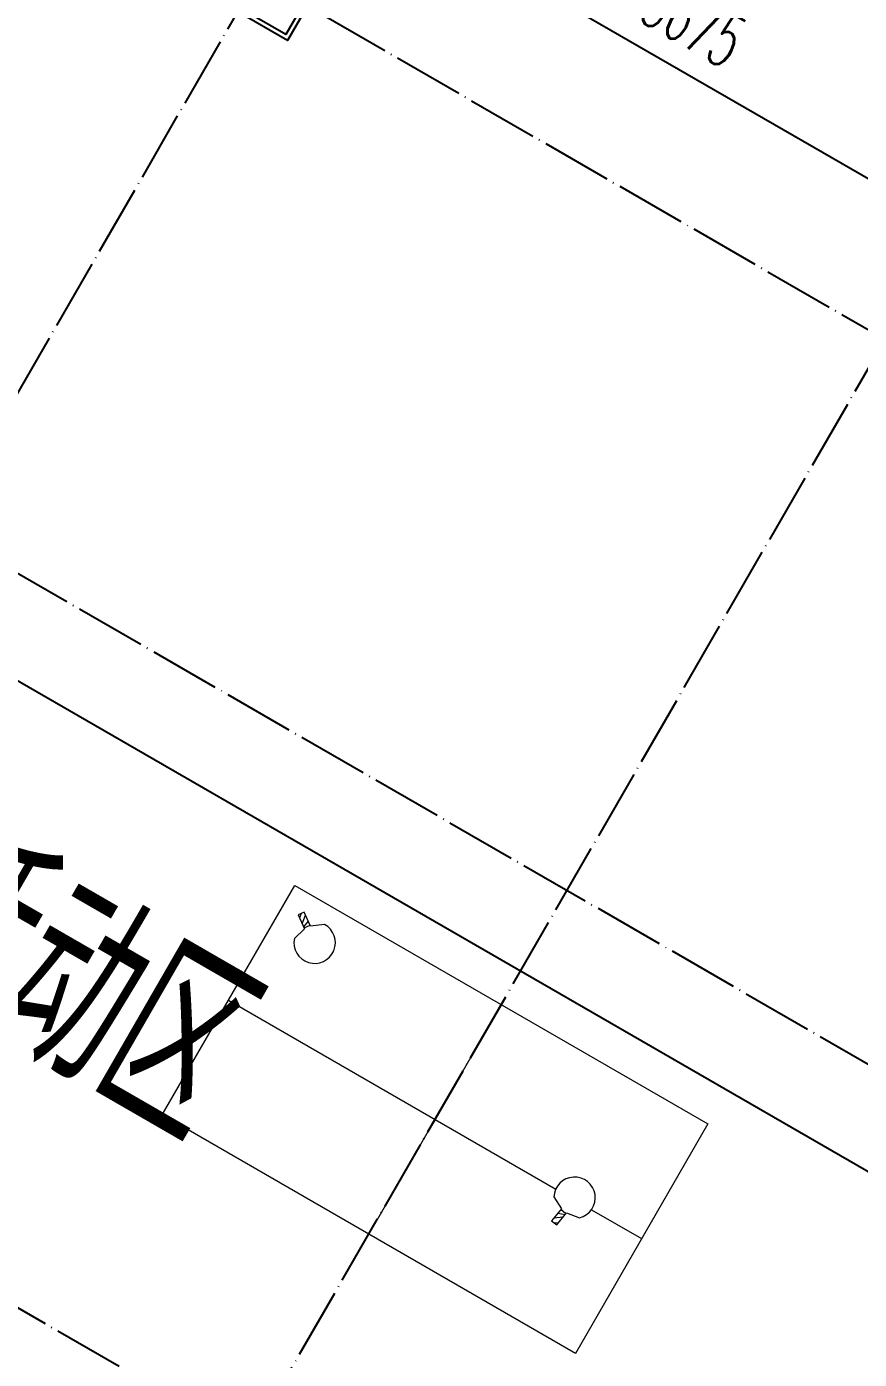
# Model space of a CAD drawing. Header units: millimetres. Extents: x 216654360 to 218309126, y 218099985 to 219647706.
# Drawn here: x 217915274 to 217919987, y 218918022 to 218925564 of the extents above; entities that cross this region are included whole.
import ezdxf
from ezdxf.xclip import XClip

# ---------------------------------------------------------------- set-up
doc = ezdxf.new("R2010")
doc.units = ezdxf.units.MM
doc.header["$LTSCALE"] = 1000
doc.header["$XCLIPFRAME"] = 0
doc.linetypes.add('DOTE', pattern=[2.42, 2, -0.2, 0.02, -0.2])
doc.layers.add('03-家具布置图$0$A-FURN', color=45, linetype='Continuous', lineweight=9)
for name, color, linetype in [('A-ANNO-DIMS', 3, 'Continuous'), ('A-ANNO-DOTE', 1, 'DOTE'), ('A-ANNO-TXT', 7, 'Continuous'), ('A-COLU-CONC', 2, 'Continuous'), ('现状植物', 3, 'Continuous')]:
    doc.layers.add(name, color=color, linetype=linetype)
doc.styles.add('_TCH_DIM_T3', font='SIMPLEX.shx', dxfattribs={"width": 0.564706, "bigfont": 'GBCBIG.shx'})
doc.styles.add('A_DIM', font='SIMPLEX', dxfattribs={"width": 0.7, "bigfont": 'HZ'})
doc.dimstyles.new('_TCH_ARCH&&100', dxfattribs={"dimtxt": 297.5, "dimasz": 100, "dimexe": 250, "dimexo": 300, "dimgap": 126.25, "dimtad": 1, "dimdec": 0, "dimzin": 0, "dimdsep": 46, "dimtxsty": '_TCH_DIM_T3', "dimblk": 'ARCHTICK', "dimcen": 0.09, "dimclrt": 7, "dimazin": 2, "dimtfac": 1, "dimtdec": 0, "dimtix": 1, "dimtmove": 2, "dimatfit": 3, "dimfxl": 100, "dimtolj": 1, "dimtzin": 0, "dimarcsym": 0})

# ---------------------------------------------------------------- blocks, each defined once
blk = doc.blocks.new('123sfg')
blk.add_xline((-449.2325, -1189.9933), (1, 0))
blk = doc.blocks.new('123artt')
at = {"layer": 'A-COLU-CONC', "color": 7}
for points in [[(6540927.2, -193915.8), (6541577.2, -193915.8), (6541577.2, -194365.8), (6540927.2, -194365.8)], [(6540952.2, -193940.8), (6541552.2, -193940.8), (6541552.2, -194340.8), (6540952.2, -194340.8)]]:
    blk.add_lwpolyline(points, close=True, dxfattribs=at)
blk = doc.blocks.new('A$C626D7193')
at = {"layer": 'A-ANNO-DOTE', "ltscale": 0.2}
for p, q in [((26730.6, -96054.8), (26730.6, -50067.1)), ((30830.6, -96054.8), (30830.6, -50067.1)), ((18448.5, -61836.4), (39411.2, -61836.4)), ((18448.5, -65436.4), (39411.2, -65436.4)), ((18448.5, -69036.4), (39411.2, -69036.4))]:
    blk.add_line(p, q, dxfattribs=at)
at = {"layer": 'A-COLU-CONC', "color": 7}
blk.add_blockref('123artt', (-6514521.5, 132304.4), dxfattribs=at)
blk = doc.blocks.new('03-家具布置图$0$$plan$00002340')
at = {"layer": '03-家具布置图$0$A-FURN'}
for p, q in [((0.00025, 750.00125, 0), (0.00025, -750.00125, 0)), ((-1229.01225, 645.85375, 0), (-1250.52225, 615.13625, 0)), ((-1250.52225, 615.13625, 0), (-1178.84475, 564.94875, 0)), ((-1239.76725, 630.49625, 0), (-1235.16225, 604.38125, 0)), ((-1157.33725, 595.66625, 0), (-1229.01225, 645.85375, 0)), ((-1204.44475, 582.87375, 0), (-1213.65225, 635.10125, 0)), ((-1182.93475, 613.59125, 0), (-1189.08475, 572.11875, 0)), ((-1093.83975, 642.76375, 0), (-1157.33725, 595.66625, 0)), ((-1178.84475, 564.94875, 0), (-1201.38475, 489.17375, 0)), ((-1183.96475, 568.53375, 0), (-1162.45725, 599.25125, 0)), ((-1349.99975, 0.00125, 0), (789.73525, 0.00125, 0)), ((1022.85525, 0.00125, 0), (1349.99975, 0.00125, 0)), ((801.98525, -44.00125, 0), (872.15025, -80.42625, 0)), ((909.18775, -86.29125, 0), (987.17525, -73.33125, 0)), ((872.15025, -80.42625, 0), (858.46275, -166.84875, 0)), ((904.30025, -117.15625, 0), (861.39525, -148.32875, 0)), ((867.26275, -111.29125, 0), (907.23275, -98.63625, 0)), ((908.21025, -92.46375, 0), (871.17275, -86.59875, 0)), ((895.50025, -172.71375, 0), (909.18775, -86.29125, 0)), ((858.46275, -166.84875, 0), (895.50025, -172.71375, 0)), ((876.98025, -169.78125, 0), (898.43275, -154.19625, 0))]:
    blk.add_line(p, q, dxfattribs=at)
at = {"layer": '03-家具布置图$0$A-FURN', "elevation": 0}
blk.add_lwpolyline([(1349.99975, 750.00125), (1349.99975, -750.00125), (-1349.99975, -750.00125), (-1349.99975, 750.00125)], close=True, dxfattribs=at)
at = {"layer": '03-家具布置图$0$A-FURN'}
for centre, start, end in [((-1090.01475, 525.63875, 0), 198.1301, 91.869899999), ((905.58025, 10.78125, 0), 314.1301, 207.869899999)]:
    blk.add_arc(centre, 117.1875, start, end, dxfattribs=at)
blk = doc.blocks.new('_ArchTick')
at = {"color": 0, "linetype": 'ByBlock', "const_width": 0.4}
blk.add_lwpolyline([(-0.5, -0.5), (0.5, 0.5)], dxfattribs=at)
blk = doc.blocks.new('*D370')
at = {"layer": 'A-ANNO-DIMS', "color": 0, "lineweight": -2, "transparency": 16777216}
for p, q in [((6071272.3, 6533.7), (6071272.3, 5942)), ((6074947.3, 6533.7), (6074947.3, 5942)), ((6071272.3, 6192), (6074947.3, 6192))]:
    blk.add_line(p, q, dxfattribs=at)
at = {"layer": 'Defpoints', "color": 0, "transparency": 16777216}
for p in [(6071272.3, 6833.7), (6074947.3, 6833.7), (6074947.3, 6192)]:
    blk.add_point(p, dxfattribs=at)
at = {"layer": 'A-ANNO-DIMS', "color": 0, "lineweight": -2, "transparency": 16777216, "xscale": 100, "yscale": 100, "zscale": 100, "rotation": 180}
blk.add_blockref('_ArchTick', (6071272.3, 6192), dxfattribs=at)
at = {"layer": 'A-ANNO-DIMS', "color": 0, "lineweight": -2, "transparency": 16777216, "xscale": 100, "yscale": 100, "zscale": 100}
blk.add_blockref('_ArchTick', (6074947.3, 6192), dxfattribs=at)
at = {"layer": 'A-ANNO-DIMS', "color": 7, "transparency": 16777216, "insert": (6073109.8, 6467), "char_height": 297.5, "attachment_point": 5, "style": '_TCH_DIM_T3'}
blk.add_mtext('\\A1;3675', dxfattribs=at)
blk = doc.blocks.new('A$C04836B57')
at = {"layer": '03-家具布置图$0$A-FURN'}
blk.add_blockref('03-家具布置图$0$$plan$00002340', (-90931.8, -59127.1, 0), dxfattribs=at)
at = {"layer": 'A-ANNO-DOTE'}
ref = blk.add_blockref('123sfg', (408074.6, 1131835.7), dxfattribs=dict(at, xscale=1000, yscale=1000, zscale=1000))
XClip(ref).set_block_clipping_path([(-527.1162536906, -1244.4995262616), (-408.0745740716, -1131.8357493737)])
at = {"layer": 'A-ANNO-TXT'}
blk.add_blockref('A$C626D7193', (-121762.4, 7805.5), dxfattribs=at)
at = {"layer": 'A-ANNO-TXT', "linetype": 'Continuous', "style": 'A_DIM', "width": 0.7}
blk.add_text('架空活动区', height=1000, dxfattribs=at).set_placement((-95400.1, -59984.7))
at = {"layer": 'A-ANNO-DIMS'}
dim = blk.add_aligned_dim(p1=(-94606.8, -52648.9), p2=(-90931.8, -52648.9), distance=-641.7, dimstyle='_TCH_ARCH&&100', dxfattribs=at)
dim.commit()
dim.dimension.update_dxf_attribs({"geometry": '*D370', "text_midpoint": (-92769.3, -53015.7), "insert": (-6165879.1, -59482.7)})

msp = doc.modelspace()

# ---------------------------------------------------------------- block references
at = {"layer": '现状植物', "rotation": 330.0099772030858}
msp.add_blockref('A$C04836B57', (218025897.2, 218925138.5), dxfattribs=at)

doc.saveas('drawing.dxf')
